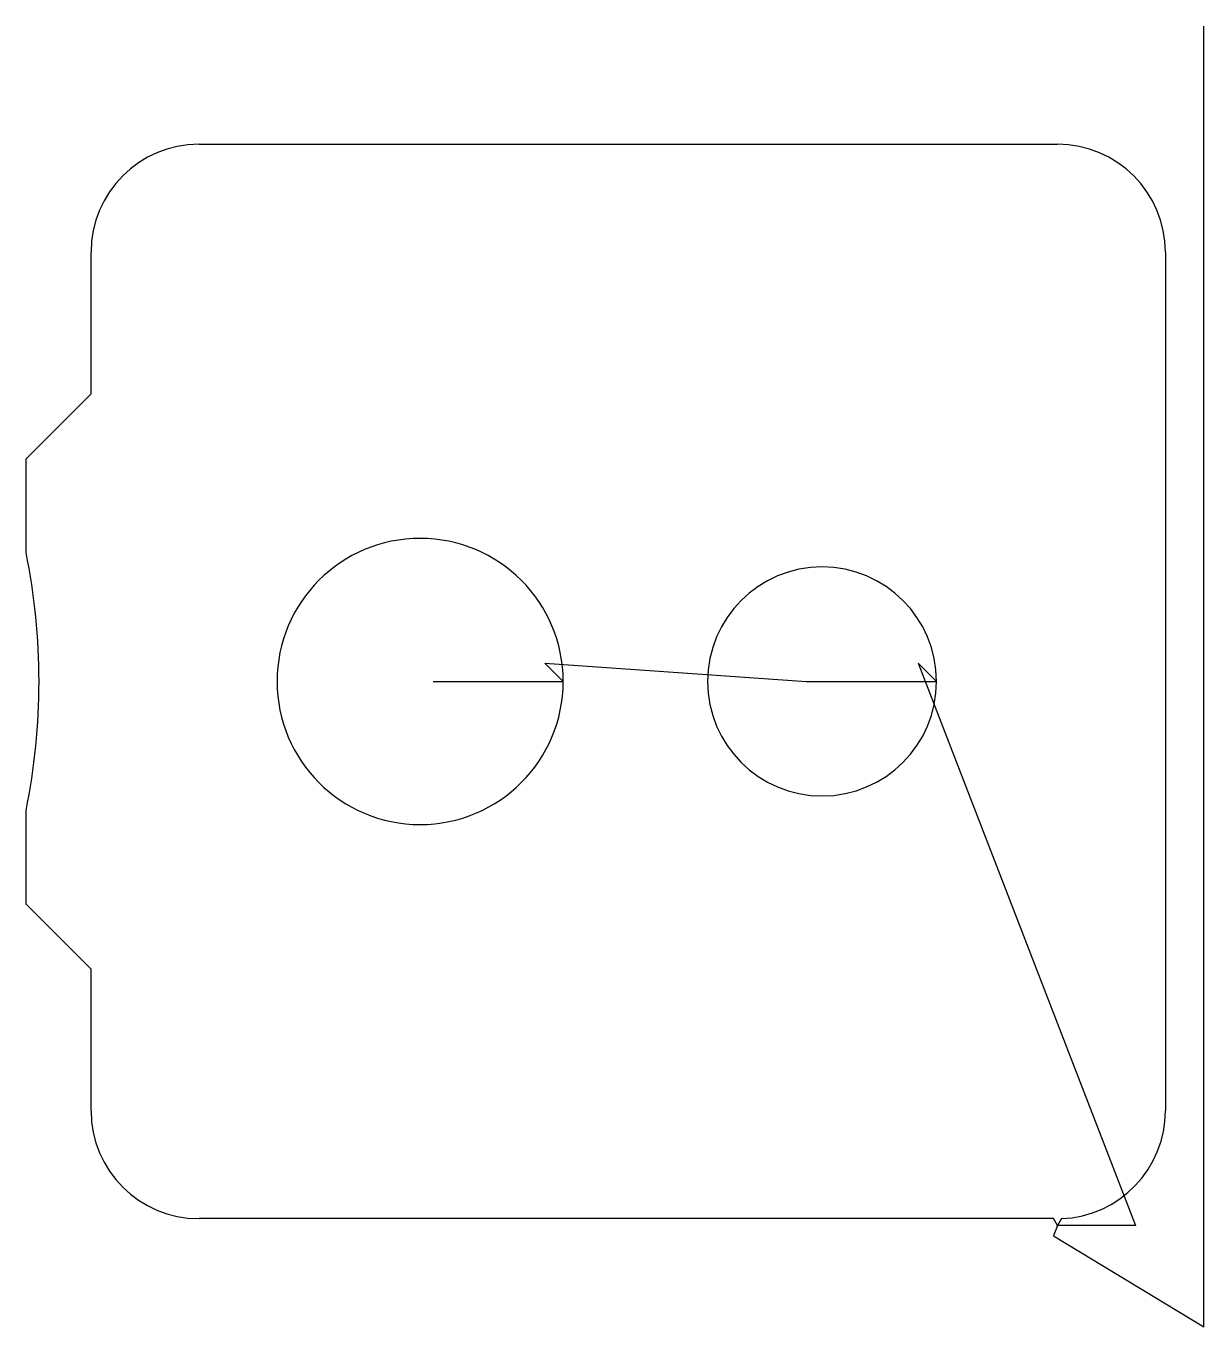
# Model space of a CAD drawing. Header units: metres. Extents: x 24 to 477, y 1160 to 1660.
import ezdxf

# ---------------------------------------------------------------- set-up
doc = ezdxf.new("R2010")
doc.units = ezdxf.units.M

msp = doc.modelspace()

# ---------------------------------------------------------------- linework, layer by layer
at = {"layer": 'TOOL_0'}
for p, q in [((476.946, 1658.999), (476.946, 1659.999)), ((476.946, 1159.906), (476.946, 1658.999)), ((90.625, 1614.544), (420.625, 1614.544)), ((49.125, 1518.665), (49.125, 1573.044)), ((462.125, 1573.044), (462.125, 1243.044)), ((24.125, 1493.665), (49.125, 1518.665)), ((24.126, 1457.64), (24.125, 1493.665)), ((230.625, 1408.045), (223.554, 1415.116)), ((223.554, 1415.116), (324.125, 1408.045)), ((374.125, 1408.045), (367.054, 1415.116)), ((367.054, 1415.116), (450.624, 1198.959)), ((180.625, 1408.045), (230.625, 1408.045)), ((324.125, 1408.045), (374.125, 1408.045)), ((24.125, 1322.423), (24.125, 1358.446)), ((49.125, 1297.423), (24.125, 1322.423)), ((49.125, 1243.045), (49.125, 1297.423)), ((419.125, 1201.545), (90.625, 1201.545)), ((420.648, 1198.959), (419.125, 1201.545)), ((422.125, 1201.571), (420.649, 1198.958)), ((420.649, 1198.958), (419.068, 1194.987)), ((450.624, 1198.959), (420.648, 1198.959)), ((419.068, 1194.987), (476.946, 1159.906))]:
    msp.add_line(p, q, dxfattribs=at)
for centre, radius, start, end in [((90.625, 1573.044), 41.5, 90, 180), ((420.625, 1573.044), 41.5, 0, 90), ((175.625, 1408.045), 55, 0, 180), ((-219.375, 1408.044), 248.5, 348.48704, 11.51246), ((330.125, 1408.045), 44, 0, 180), ((175.625, 1408.045), 55, 180, 0), ((330.125, 1408.045), 44, 180, 0), ((90.625, 1243.045), 41.5, 180, 270), ((420.625, 1243.044), 41.5, 272.07138, 0)]:
    msp.add_arc(centre, radius, start, end, dxfattribs=at)

doc.saveas('drawing.dxf')
